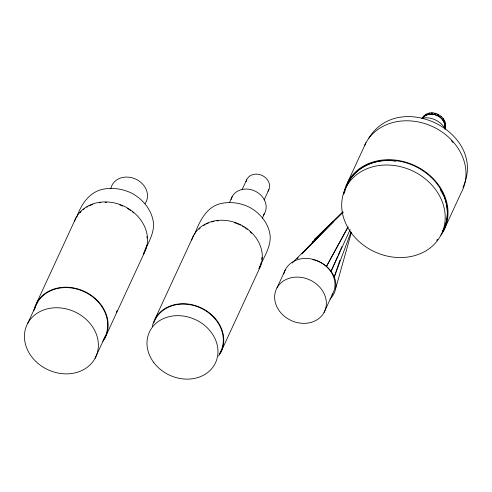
<?xml version="1.0" encoding="UTF-8"?>
<svg xmlns="http://www.w3.org/2000/svg" width="492" height="492" viewBox="0 0 492 492"><rect width="100%" height="100%" fill="white"/><g stroke="black" fill="none" stroke-linecap="round" stroke-linejoin="round"><path stroke-width="0.74" d="M444.743 128.959C448.95 118.775 435.358 109.329 426.336 114.113A12.694 10.67 24.8 0 0 422.29 117.982M444.768 128.701C446.822 118.775 434.301 110.952 425.746 115.399A12.534 10.535 24.8 0 0 422.48 118.086M335.538 288.945L351.393 232.378M311.756 243.94L312.242 242.501L315.938 238.663L343.398 212.101M339.892 260.274L334.259 276.978L351.024 231.947M462.966 187.329C488.138 133.111 399.541 88.443 368.785 138.147M337.555 256.56L331.085 271.313L350.199 229.5M338.17 255.151L340.021 250.932M340.636 249.53L341.866 246.72M36.679 302.875L76.082 217.599M27.767 323.238L37.078 303.084M76.795 217.138C81.075 204.34 89.483 191.677 103.683 189.094C113.326 187.347 123.197 189.026 131.961 193.313C142.969 199.309 151.708 209.875 153.418 222.532C154.47 233.626 147.883 243.159 143.756 252.937M95.042 358.373A37.964 31.912 24.8 0 0 57.878 307.771A37.964 31.912 24.8 0 0 31.297 356.276A37.964 31.912 24.8 0 0 95.042 358.373L105.313 336.134M116.204 312.561L117.17 310.483M104.753 338.428L144.156 253.152M155.121 318.767L193.7 235.287M194.414 234.819C199.457 221.394 206.591 205.945 222.378 203.233C231.634 201.554 241.117 203.171 249.53 207.286C260.096 213.042 268.491 223.177 270.126 235.33C271.135 247.501 263.232 257.734 258.995 268.546M229.407 202.698L232.279 196.48M242.113 189.617L246.627 179.857M264.081 199.986L268.915 189.525M262.341 218.177L264.573 213.343M220.508 352.912L259.081 269.432A36.9 31.014 24.8 0 0 238.534 223.811A36.9 31.014 24.8 0 0 191.677 240.041M276.959 287.925L285.581 269.253M347.973 181.646L365.956 142.735M324.037 312.518A26.568 22.331 24.8 0 0 298.035 277.107A26.568 22.331 24.8 0 0 279.425 311.042A26.568 22.331 24.8 0 0 324.037 312.518L332.666 293.853M422.185 118.48A12.694 10.67 24.8 0 1 425.746 115.399L426.336 114.113M428.347 114.476L428.944 113.191M429.252 114.341L429.842 113.062M431.22 114.175L431.81 112.889M432.302 114.23L432.898 112.945M434.208 114.513L434.805 113.228M435.285 114.777L435.881 113.498M437.216 115.534L437.812 114.249M438.095 115.934L438.692 114.648M445.389 127.157L444.799 128.443L444.977 125.442L444.264 122.606L442.769 119.931L440.598 117.613L441.189 116.327M442.603 119.759L443.2 118.474M443.101 120.528L443.692 119.242M444.048 122.219L444.639 120.934M444.405 123.172L445.002 121.887M444.836 124.87L445.426 123.584M444.965 125.841L445.555 124.562M444.891 127.625L445.481 126.339M443.298 231.424L461.275 192.513A53.794 45.215 24.8 0 0 433.796 127.157A53.794 45.215 24.8 0 0 364.64 145.374M312.168 243.546L313.14 241.486M347.739 227.384L326.485 266.393L348.188 226.88M297.106 258.817L298.17 257.71M301.891 253.847L326.362 228.472M302.955 252.919L310.938 244.727M313.066 242.544L333.281 221.794L292.211 263.023M342.573 211.978L314.616 239.315L317.66 236.664M317.82 237.507L312.242 242.501M425.746 115.399C430.598 113.062 436.527 114.255 440.598 117.613M395.919 161.29L390.599 160.497A53.154 44.68 24.8 0 0 344.492 193.141M440.217 189.592L444.03 196.413A53.154 44.68 24.8 0 1 442.628 231.338M421.761 118.185A19.428 16.328 24.8 0 1 445.248 129.076M343.717 194.229A53.794 45.215 24.8 0 1 412.61 164.611A53.794 45.215 24.8 0 1 440.943 235.188M437.622 239.253A53.794 45.215 24.8 0 1 436.582 240.33M451.49 140.817A53.154 44.68 24.8 0 1 452.997 142.495M346.952 185.22A53.154 44.68 24.8 0 1 415.187 166.357A53.154 44.68 24.8 0 1 442.726 231.129M283.767 274.032A26.568 22.331 24.8 0 1 317.906 261.018A26.568 22.331 24.8 0 1 331.916 295.095M314.954 260.213A26.574 22.337 24.8 0 1 329.972 299.093M312.807 259.671A26.574 22.337 24.8 0 1 314.296 260.028M110.811 188.737A18.985 15.959 24.8 0 1 135.22 178.879A18.985 15.959 24.8 0 1 145.134 203.559M33.819 310.815A38.419 32.294 24.8 0 1 83.603 291.036A38.419 32.294 24.8 0 1 102.865 341.405M74.477 221.086A38.419 32.294 24.8 0 1 124.353 206.382A38.419 32.294 24.8 0 1 143.455 254.364M79.999 212.821A37.964 31.912 24.8 0 1 81.057 211.695M83.197 209.746A37.964 31.912 24.8 0 1 84.329 208.854M86.746 207.23A37.964 31.912 24.8 0 1 88.019 206.499M89.316 205.828A37.964 31.912 24.8 0 1 92.779 204.389M99.292 202.766A37.964 31.912 24.8 0 1 100.731 202.575M105.122 202.317A37.964 31.912 24.8 0 1 106.592 202.335M119.87 204.912A37.964 31.912 24.8 0 1 122.717 206.05M127.459 208.473A37.964 31.912 24.8 0 1 130.669 210.551M132.489 211.917A37.964 31.912 24.8 0 1 133.652 212.87M146.923 236.584A37.964 31.912 24.8 0 1 147.04 238.017M146.585 245.096A37.964 31.912 24.8 0 1 145.06 250.207M36.076 305.12A37.964 31.912 24.8 0 1 86.063 292.648A37.964 31.912 24.8 0 1 103.179 340.163M34.778 308.712A37.964 31.912 24.8 0 1 35.498 306.534M153.756 322.98A36.445 30.633 24.8 0 1 200.988 308.183A36.445 30.633 24.8 0 1 219.377 353.957M199.014 229.112A36.445 30.633 24.8 0 1 200.115 228.116M203.793 225.434A36.445 30.633 24.8 0 1 205.115 224.672M206.425 223.995A36.445 30.633 24.8 0 1 208.387 223.128M211.837 221.947A36.445 30.633 24.8 0 1 213.977 221.425M216.917 220.926A36.445 30.633 24.8 0 1 218.423 220.76M234.358 222.642A36.445 30.633 24.8 0 1 240.477 225.139M242.402 226.166A36.445 30.633 24.8 0 1 244.29 227.298M245.52 228.11A36.445 30.633 24.8 0 1 247.292 229.395M250.059 231.701A36.445 30.633 24.8 0 1 251.615 233.196M261.873 257.273A36.445 30.633 24.8 0 1 261.726 259.505M261.246 262.402A36.445 30.633 24.8 0 1 259.02 268.583M152.379 326.393A36.9 31.014 24.8 0 1 200.361 307.475A36.9 31.014 24.8 0 1 218.51 356.023M231.068 199.592A18.222 15.32 24.8 0 1 255.077 191.111A18.222 15.32 24.8 0 1 263.472 215.022M246.062 181.788A12.146 10.209 24.8 0 1 261.744 175.281A12.146 10.209 24.8 0 1 267.925 191.271M351.294 232.937A53.154 44.68 24.8 0 0 440.537 235.871A53.154 44.68 24.8 0 0 388.508 165.029A53.154 44.68 24.8 0 0 351.294 232.937M153.572 362.247A36.445 30.633 24.8 0 0 214.77 364.258A36.445 30.633 24.8 0 0 179.094 315.679A36.445 30.633 24.8 0 0 153.572 362.247"/></g></svg>
